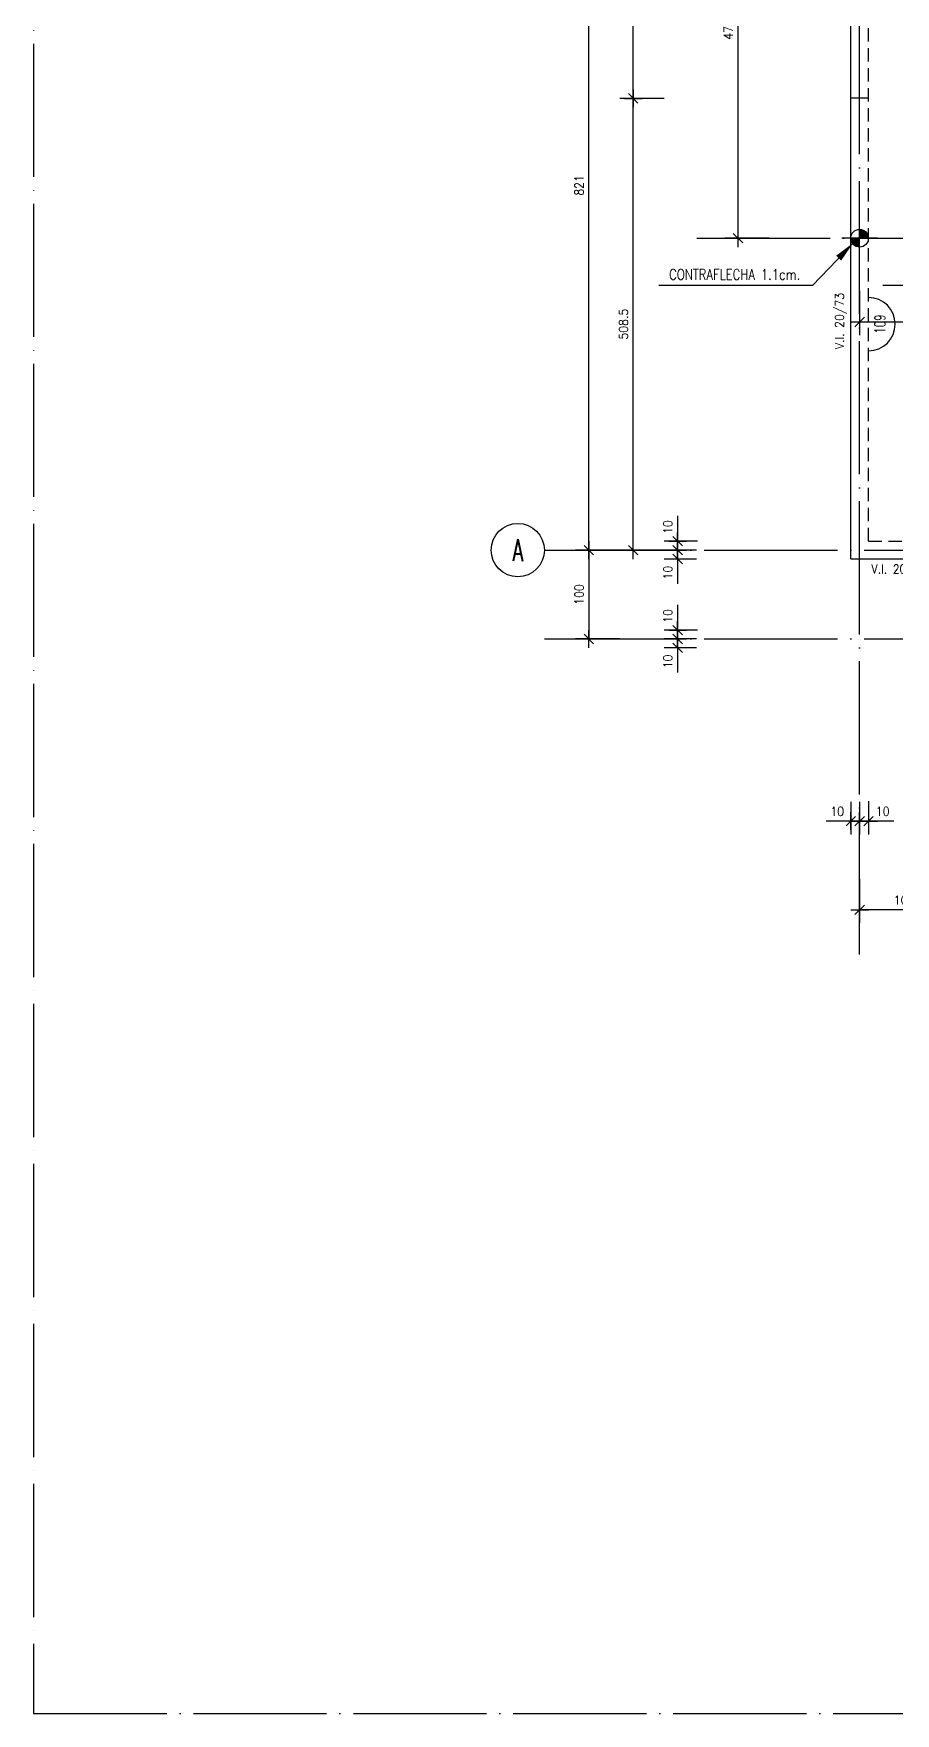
# Model space of a CAD drawing. Extents: x 2771 to 13802, y -1997 to 16878.
# Drawn here: x 2771 to 3742, y 3553 to 5444 of the extents above; entities that cross this region are included whole.
import ezdxf
from ezdxf.enums import TextEntityAlignment as Align

# ---------------------------------------------------------------- set-up
doc = ezdxf.new("R2010")
doc.units = 0
doc.header["$LTSCALE"] = 60
doc.header["$PDMODE"] = 1
doc.linetypes.add('EJES', pattern=[3, 2.5, -0.25, 0, -0.25])
doc.linetypes.add('HIDDEN', pattern=[0.375, 0.25, -0.125])
doc.layers.get('0').update_dxf_attribs({"linetype": 'CONTINUOUS'})
doc.layers.get('DEFPOINTS').update_dxf_attribs({"linetype": 'CONTINUOUS'})
for name, color, linetype in [('COTAS', 3, 'CONTINUOUS'), ('EJES', 1, 'EJES'), ('TEXTO', 3, 'CONTINUOUS'), ('TEXTOS', 2, 'CONTINUOUS'), ('TITULO', 6, 'CONTINUOUS'), ('VIGAS', 2, 'CONTINUOUS')]:
    doc.layers.add(name, color=color, linetype=linetype)
doc.layers.add('CROP', color=8, linetype='EJES', plot=False)
doc.styles.add('COTAS', font='romans.shx', dxfattribs={"width": 0.9})
doc.styles.add('ROMANS', font='romans.shx', dxfattribs={"width": 0.9, "height": 10})
doc.dimstyles.new('50', dxfattribs={"dimtxt": 10, "dimasz": 1, "dimexe": 15, "dimexo": 0, "dimgap": 6, "dimtad": 1, "dimdec": 8, "dimdsep": 46, "dimtxsty": 'COTAS', "dimblk": '$COTA$', "dimcen": 0.09, "dimdle": 10, "dimclrd": 256, "dimclre": 256, "dimclrt": 2, "dimadec": 0, "dimazin": 0, "dimtfac": 1, "dimtdec": 8, "dimtmove": 0, "dimatfit": 2, "dimfxl": 35, "dimfxlon": 1, "dimtolj": 1, "dimarcsym": 0})
doc.dimstyles.new('50$7', dxfattribs={"dimtxt": 10, "dimasz": 12, "dimexe": 15, "dimexo": 0, "dimgap": 6, "dimtad": 1, "dimdec": 8, "dimdsep": 46, "dimtxsty": 'COTAS', "dimblk": '$COTA$', "dimcen": 0.09, "dimdle": 10, "dimclrd": 256, "dimclre": 256, "dimclrt": 2, "dimadec": 0, "dimazin": 0, "dimtfac": 1, "dimtdec": 8, "dimtmove": 0, "dimatfit": 2, "dimfxl": 35, "dimfxlon": 1, "dimtolj": 1, "dimarcsym": 0})

# ---------------------------------------------------------------- blocks, each defined once
blk = doc.blocks.new('*U7')
at = {"layer": 'CROP'}
blk.add_lwpolyline([(-1974.1, -573.4), (2937.5, -573.4), (2937.5, 3827.3), (-1974.1, 3827.3)], close=True, dxfattribs=at)
at = {"color": 2, "style": 'COTAS', "width": 0.9}
blk.add_attdef('ESCALA', (29.5, -27), '', height=12, dxfattribs=at)
at = {"layer": 'TITULO', "color": 7, "style": 'COTAS', "width": 0.9}
blk.add_attdef('TITULO', (25, 20), '', height=35, dxfattribs=at)
at = {"layer": 'TITULO', "color": 2, "style": 'COTAS', "width": 0.9}
blk.add_attdef('NV_LOSAS', text='', height=15, dxfattribs=at).set_placement((434.5, -56), align=Align.RIGHT)
blk.add_attdef('NIVEL', text='', height=15, dxfattribs=at).set_placement((522.8, -50), align=Align.MIDDLE)
blk.add_attdef('SIC', (602, -56), '', height=15, dxfattribs=at)
blk = doc.blocks.new('$EJE$')
at = {"color": 6}
blk.add_circle((0, 0), 30, dxfattribs=at)
at = {"color": 6, "style": 'COTAS', "width": 0.6}
blk.add_attdef('EJE', text='', height=25, dxfattribs=at).set_placement((0, 0), align=Align.MIDDLE)
blk = doc.blocks.new('$COTA$')
at = {"layer": 'COTAS'}
for p, q in [((0, -10), (0, 10)), ((5.303, 5.303), (-5.303, -5.303)), ((10, 0), (-10, 0))]:
    blk.add_line(p, q, dxfattribs=at)
blk = doc.blocks.new('*D15')
at = {"layer": 'COTAS', "lineweight": -2, "transparency": 16777216}
for p, q in [((3396.5, 5683.7), (3411.5, 5683.7)), ((3396.5, 4863.7), (3396.5, 5682.7)), ((3396.5, 4862.7), (3381.5, 4862.7))]:
    blk.add_line(p, q, dxfattribs=at)
at = {"layer": 'DEFPOINTS', "color": 0, "transparency": 16777216}
for p in [(3396.5, 5683.7), (3396.5, 5683.7), (3396.5, 4862.7)]:
    blk.add_point(p, dxfattribs=at)
at = {"layer": 'COTAS', "lineweight": -2, "transparency": 16777216}
for p, rotation in [((3396.5, 5683.7), 90), ((3396.5, 4862.7), 270)]:
    blk.add_blockref('$COTA$', p, dxfattribs=dict(at, rotation=rotation))
at = {"layer": 'COTAS', "color": 2, "transparency": 16777216, "insert": (3385.5, 5273.2), "char_height": 10, "attachment_point": 5, "rotation": 90, "style": 'COTAS'}
blk.add_mtext('\\A1;821', dxfattribs=at)
blk = doc.blocks.new('*D29')
at = {"layer": 'COTAS', "lineweight": -2, "transparency": 16777216}
for p, q in [((3431.5, 4862.7), (3381.5, 4862.7)), ((3396.5, 4861.7), (3396.5, 4763.7)), ((3431.5, 4762.7), (3381.5, 4762.7))]:
    blk.add_line(p, q, dxfattribs=at)
at = {"layer": 'DEFPOINTS', "color": 0, "transparency": 16777216}
for p in [(3467.6, 4862.7), (3396.5, 4762.7), (3467.6, 4762.7)]:
    blk.add_point(p, dxfattribs=at)
at = {"layer": 'COTAS', "lineweight": -2, "transparency": 16777216}
for p, rotation in [((3396.5, 4862.7), 90), ((3396.5, 4762.7), 270)]:
    blk.add_blockref('$COTA$', p, dxfattribs=dict(at, rotation=rotation))
at = {"layer": 'COTAS', "color": 2, "transparency": 16777216, "insert": (3385.5, 4812.7), "char_height": 10, "attachment_point": 5, "rotation": 90, "style": 'COTAS'}
blk.add_mtext('\\A1;100', dxfattribs=at)
blk = doc.blocks.new('*D30')
at = {"layer": 'COTAS', "lineweight": -2, "transparency": 16777216}
for p, q in [((3701.5, 4492.7), (3701.5, 4442.7)), ((3801.5, 4492.7), (3801.5, 4442.7)), ((3800.5, 4457.7), (3702.5, 4457.7))]:
    blk.add_line(p, q, dxfattribs=at)
at = {"layer": 'DEFPOINTS', "color": 0, "transparency": 16777216}
for p in [(3701.5, 4518.2), (3801.5, 4518.2), (3701.5, 4457.7)]:
    blk.add_point(p, dxfattribs=at)
at = {"layer": 'COTAS', "lineweight": -2, "transparency": 16777216, "rotation": 180}
blk.add_blockref('$COTA$', (3701.5, 4457.7), dxfattribs=at)
at = {"layer": 'COTAS', "lineweight": -2, "transparency": 16777216}
blk.add_blockref('$COTA$', (3801.5, 4457.7), dxfattribs=at)
at = {"layer": 'COTAS', "color": 2, "transparency": 16777216, "insert": (3751.5, 4468.7), "char_height": 10, "attachment_point": 5, "style": 'COTAS'}
blk.add_mtext('\\A1;100', dxfattribs=at)
blk = doc.blocks.new('*D76')
at = {"layer": 'COTAS', "lineweight": -2, "transparency": 16777216}
for p, q in [((3481.5, 5371.2), (3431.5, 5371.2)), ((3446.5, 4863.7), (3446.5, 5370.2)), ((3481.5, 4862.7), (3431.5, 4862.7))]:
    blk.add_line(p, q, dxfattribs=at)
at = {"layer": 'DEFPOINTS', "color": 0, "transparency": 16777216}
for p in [(3446.5, 5371.2), (3691.5, 5371.2), (3691.5, 4862.7)]:
    blk.add_point(p, dxfattribs=at)
at = {"layer": 'COTAS', "lineweight": -2, "transparency": 16777216}
for p, rotation in [((3446.5, 5371.2), 90), ((3446.5, 4862.7), 270)]:
    blk.add_blockref('$COTA$', p, dxfattribs=dict(at, rotation=rotation))
at = {"layer": 'COTAS', "color": 2, "transparency": 16777216, "insert": (3435.5, 5117), "char_height": 10, "attachment_point": 5, "rotation": 90, "style": 'COTAS'}
blk.add_mtext('\\A1;508.5', dxfattribs=at)
blk = doc.blocks.new('*D77')
at = {"layer": 'COTAS', "lineweight": -2, "transparency": 16777216}
for p, q in [((3481.5, 5683.7), (3431.5, 5683.7)), ((3446.5, 5372.2), (3446.5, 5682.7)), ((3481.5, 5371.2), (3431.5, 5371.2))]:
    blk.add_line(p, q, dxfattribs=at)
at = {"layer": 'DEFPOINTS', "color": 0, "transparency": 16777216}
for p in [(3446.5, 5683.7), (3691.5, 5683.7), (3691.5, 5371.2)]:
    blk.add_point(p, dxfattribs=at)
at = {"layer": 'COTAS', "lineweight": -2, "transparency": 16777216}
for p, rotation in [((3446.5, 5683.7), 90), ((3446.5, 5371.2), 270)]:
    blk.add_blockref('$COTA$', p, dxfattribs=dict(at, rotation=rotation))
at = {"layer": 'COTAS', "color": 2, "transparency": 16777216, "insert": (3435.5, 5527.5), "char_height": 10, "attachment_point": 5, "rotation": 90, "style": 'COTAS'}
blk.add_mtext('\\A1;312.5', dxfattribs=at)
blk = doc.blocks.new('*D89')
at = {"layer": 'COTAS', "lineweight": -2, "transparency": 16777216}
for p, q in [((3691.5, 4579.2), (3691.5, 4542.7)), ((3701.5, 4579.2), (3701.5, 4542.7)), ((3690.5, 4557.7), (3663.6, 4557.7)), ((3701.5, 4557.7), (3691.5, 4557.7)), ((3702.5, 4557.7), (3703.5, 4557.7))]:
    blk.add_line(p, q, dxfattribs=at)
at = {"layer": 'DEFPOINTS', "color": 0, "transparency": 16777216}
for p in [(3691.5, 4579.2), (3701.5, 4579.2), (3701.5, 4557.7)]:
    blk.add_point(p, dxfattribs=at)
at = {"layer": 'COTAS', "lineweight": -2, "transparency": 16777216}
blk.add_blockref('$COTA$', (3691.5, 4557.7), dxfattribs=at)
at = {"layer": 'COTAS', "lineweight": -2, "transparency": 16777216, "rotation": 180}
blk.add_blockref('$COTA$', (3701.5, 4557.7), dxfattribs=at)
at = {"layer": 'COTAS', "color": 2, "transparency": 16777216, "insert": (3676.2, 4568.7), "char_height": 10, "attachment_point": 5, "style": 'COTAS'}
blk.add_mtext('\\A1;10', dxfattribs=at)
blk = doc.blocks.new('*D90')
at = {"layer": 'COTAS', "lineweight": -2, "transparency": 16777216}
for p, q in [((3701.5, 4579.2), (3701.5, 4542.7)), ((3711.5, 4580.2), (3711.5, 4542.7)), ((3700.5, 4557.7), (3699.5, 4557.7)), ((3701.5, 4557.7), (3711.5, 4557.7)), ((3701.5, 4557.7), (3711.5, 4557.7)), ((3740, 4557.7), (3711.5, 4557.7)), ((3712.5, 4557.7), (3713.5, 4557.7))]:
    blk.add_line(p, q, dxfattribs=at)
at = {"layer": 'DEFPOINTS', "color": 0, "transparency": 16777216}
for p in [(3701.5, 4579.2), (3711.5, 4580.2), (3711.5, 4557.7)]:
    blk.add_point(p, dxfattribs=at)
at = {"layer": 'COTAS', "lineweight": -2, "transparency": 16777216}
blk.add_blockref('$COTA$', (3701.5, 4557.7), dxfattribs=at)
at = {"layer": 'COTAS', "lineweight": -2, "transparency": 16777216, "rotation": 180}
blk.add_blockref('$COTA$', (3711.5, 4557.7), dxfattribs=at)
at = {"layer": 'COTAS', "color": 2, "transparency": 16777216, "insert": (3727.4, 4568.7), "char_height": 10, "attachment_point": 5, "style": 'COTAS'}
blk.add_mtext('\\A1;10', dxfattribs=at)
blk = doc.blocks.new('*D107')
at = {"layer": 'COTAS', "lineweight": -2, "transparency": 16777216}
for p, q in [((3517.9, 4862.7), (3481.5, 4862.7)), ((3496.5, 4863.7), (3496.5, 4864.7)), ((3496.5, 4862.7), (3496.5, 4852.7)), ((3517.9, 4852.7), (3481.5, 4852.7)), ((3496.5, 4851.7), (3496.5, 4824.8))]:
    blk.add_line(p, q, dxfattribs=at)
at = {"layer": 'DEFPOINTS', "color": 0, "transparency": 16777216}
for p in [(3496.5, 4862.7), (3517.9, 4862.7), (3517.9, 4852.7)]:
    blk.add_point(p, dxfattribs=at)
at = {"layer": 'COTAS', "lineweight": -2, "transparency": 16777216}
for p, rotation in [((3496.5, 4862.7), 270), ((3496.5, 4852.7), 90)]:
    blk.add_blockref('$COTA$', p, dxfattribs=dict(at, rotation=rotation))
at = {"layer": 'COTAS', "color": 2, "transparency": 16777216, "insert": (3485.5, 4837.4), "char_height": 10, "attachment_point": 5, "rotation": 90, "style": 'COTAS'}
blk.add_mtext('\\A1;10', dxfattribs=at)
blk = doc.blocks.new('*D108')
at = {"layer": 'COTAS', "lineweight": -2, "transparency": 16777216}
for p, q in [((3496.5, 4901.3), (3496.5, 4872.7)), ((3519, 4872.7), (3481.5, 4872.7)), ((3517.9, 4862.7), (3481.5, 4862.7)), ((3496.5, 4873.7), (3496.5, 4874.7)), ((3496.5, 4862.7), (3496.5, 4872.7)), ((3496.5, 4862.7), (3496.5, 4872.7)), ((3496.5, 4861.7), (3496.5, 4860.7))]:
    blk.add_line(p, q, dxfattribs=at)
at = {"layer": 'DEFPOINTS', "color": 0, "transparency": 16777216}
for p in [(3496.5, 4872.7), (3517.9, 4862.7), (3519, 4872.7)]:
    blk.add_point(p, dxfattribs=at)
at = {"layer": 'COTAS', "lineweight": -2, "transparency": 16777216}
for p, rotation in [((3496.5, 4872.7), 270), ((3496.5, 4862.7), 90)]:
    blk.add_blockref('$COTA$', p, dxfattribs=dict(at, rotation=rotation))
at = {"layer": 'COTAS', "color": 2, "transparency": 16777216, "insert": (3485.5, 4888.6), "char_height": 10, "attachment_point": 5, "rotation": 90, "style": 'COTAS'}
blk.add_mtext('\\A1;10', dxfattribs=at)
blk = doc.blocks.new('*D109')
at = {"layer": 'COTAS', "lineweight": -2, "transparency": 16777216}
for p, q in [((3496.5, 4763.7), (3496.5, 4764.7)), ((3517.9, 4762.7), (3481.5, 4762.7)), ((3517.9, 4752.7), (3481.5, 4752.7)), ((3496.5, 4762.7), (3496.5, 4752.7)), ((3496.5, 4751.7), (3496.5, 4724.8))]:
    blk.add_line(p, q, dxfattribs=at)
at = {"layer": 'DEFPOINTS', "color": 0, "transparency": 16777216}
for p in [(3496.5, 4762.7), (3517.9, 4762.7), (3517.9, 4752.7)]:
    blk.add_point(p, dxfattribs=at)
at = {"layer": 'COTAS', "lineweight": -2, "transparency": 16777216}
for p, rotation in [((3496.5, 4762.7), 270), ((3496.5, 4752.7), 90)]:
    blk.add_blockref('$COTA$', p, dxfattribs=dict(at, rotation=rotation))
at = {"layer": 'COTAS', "color": 2, "transparency": 16777216, "insert": (3485.5, 4737.4), "char_height": 10, "attachment_point": 5, "rotation": 90, "style": 'COTAS'}
blk.add_mtext('\\A1;10', dxfattribs=at)
blk = doc.blocks.new('*D110')
at = {"layer": 'COTAS', "lineweight": -2, "transparency": 16777216}
for p, q in [((3496.5, 4801.3), (3496.5, 4772.7)), ((3519, 4772.7), (3481.5, 4772.7)), ((3496.5, 4773.7), (3496.5, 4774.7)), ((3496.5, 4762.7), (3496.5, 4772.7)), ((3496.5, 4762.7), (3496.5, 4772.7)), ((3517.9, 4762.7), (3481.5, 4762.7)), ((3496.5, 4761.7), (3496.5, 4760.7))]:
    blk.add_line(p, q, dxfattribs=at)
at = {"layer": 'DEFPOINTS', "color": 0, "transparency": 16777216}
for p in [(3496.5, 4772.7), (3519, 4772.7), (3517.9, 4762.7)]:
    blk.add_point(p, dxfattribs=at)
at = {"layer": 'COTAS', "lineweight": -2, "transparency": 16777216}
for p, rotation in [((3496.5, 4772.7), 270), ((3496.5, 4762.7), 90)]:
    blk.add_blockref('$COTA$', p, dxfattribs=dict(at, rotation=rotation))
at = {"layer": 'COTAS', "color": 2, "transparency": 16777216, "insert": (3485.5, 4788.6), "char_height": 10, "attachment_point": 5, "rotation": 90, "style": 'COTAS'}
blk.add_mtext('\\A1;10', dxfattribs=at)
blk = doc.blocks.new('$VIGA$')
at = {"color": 2}
blk.add_arc((0, 0), 30, 180, 0, dxfattribs=at)
at = {"color": 3, "style": 'COTAS', "width": 0.7}
blk.add_attdef('NUMERO', text='', height=12, rotation=360, dxfattribs=at).set_placement((0.1, -12.8), align=Align.MIDDLE)
blk = doc.blocks.new('*U255')
at = {"layer": 'TEXTO', "linetype": 'Continuous'}
for points in [[(-0.1, 0), (0, 0), (-0.071, 0.071)], [(0, 0.1), (-0.071, 0.071), (0, 0)], [(0.1, 0), (0, 0), (0.071, -0.071)], [(0, -0.1), (0.071, -0.071), (0, 0)]]:
    blk.add_solid(points, dxfattribs=at)
blk = doc.blocks.new('PUNTO')
at = {"layer": 'TEXTO', "color": 3, "linetype": 'Continuous'}
for p, q in [((0, -0.2), (0, 0.2)), ((-0.2, 0), (0.2, 0))]:
    blk.add_line(p, q, dxfattribs=at)
blk.add_circle((0, 0), 0.1, dxfattribs=at)
blk.add_blockref('*U255', (0, 0), dxfattribs=at)
blk = doc.blocks.new('*D256')
at = {"layer": 'COTAS', "lineweight": -2, "transparency": 16777216}
for p, q in [((3599.5, 5683.7), (3549.5, 5683.7)), ((3564.5, 5214.7), (3564.5, 5682.7)), ((3599.5, 5213.7), (3549.5, 5213.7))]:
    blk.add_line(p, q, dxfattribs=at)
at = {"layer": 'DEFPOINTS', "color": 0, "transparency": 16777216}
for p in [(3564.5, 5683.7), (3691.5, 5683.7), (3691.5, 5213.7)]:
    blk.add_point(p, dxfattribs=at)
at = {"layer": 'COTAS', "lineweight": -2, "transparency": 16777216}
for p, rotation in [((3564.5, 5683.7), 90), ((3564.5, 5213.7), 270)]:
    blk.add_blockref('$COTA$', p, dxfattribs=dict(at, rotation=rotation))
at = {"layer": 'COTAS', "color": 2, "transparency": 16777216, "insert": (3553.5, 5448.7), "char_height": 10, "attachment_point": 5, "rotation": 90, "style": 'COTAS'}
blk.add_mtext('\\A1;470', dxfattribs=at)
blk = doc.blocks.new('*D259')
at = {"layer": 'COTAS', "lineweight": -2, "transparency": 16777216}
for p, q in [((3701.5, 5154.5), (3701.5, 5104.5)), ((3936.5, 5154.5), (3936.5, 5104.5)), ((3702.5, 5119.5), (3935.5, 5119.5))]:
    blk.add_line(p, q, dxfattribs=at)
at = {"layer": 'DEFPOINTS', "color": 0, "transparency": 16777216}
for p in [(3701.5, 5154.8), (3936.5, 5154.8), (3936.5, 5119.5)]:
    blk.add_point(p, dxfattribs=at)
at = {"layer": 'COTAS', "lineweight": -2, "transparency": 16777216, "rotation": 180}
blk.add_blockref('$COTA$', (3701.5, 5119.5), dxfattribs=at)
at = {"layer": 'COTAS', "lineweight": -2, "transparency": 16777216}
blk.add_blockref('$COTA$', (3936.5, 5119.5), dxfattribs=at)
at = {"layer": 'COTAS', "color": 2, "transparency": 16777216, "insert": (3819, 5130.5), "char_height": 10, "attachment_point": 5, "style": 'COTAS'}
blk.add_mtext('\\A1;235', dxfattribs=at)

msp = doc.modelspace()

# ---------------------------------------------------------------- linework, layer by layer
at = {"layer": 'EJES'}
msp.add_line((3701.45585631, 5161.19325618), (3701.45585631, 5277.89920116), dxfattribs=at)
for points in [[(3701.45585631, 4407.70691493), (3701.45585631, 6873.70691493)], [(3518.23993313, 5213.70691493), (3973.85296361, 5213.70691493)], [(3346.45585631, 4862.70691493), (7579.24320587, 4862.70691493)], [(3346.45585631, 4762.70691493), (7516.35748718, 4762.70691493)]]:
    msp.add_lwpolyline(points, dxfattribs=at)
at = {"layer": 'VIGAS'}
for p, q in [((3691.45585631, 4852.70691493), (3691.45585631, 6428.70691493)), ((3711.45585631, 5371.20691493), (3691.45585631, 5371.20691493)), ((3691.45585631, 4852.70691493), (3791.45585631, 4852.70691493))]:
    msp.add_line(p, q, dxfattribs=at)
at = {"layer": 'VIGAS', "linetype": 'HIDDEN'}
for q in [(3711.45585631, 6408.70691493), (3791.45585631, 4872.70691493)]:
    msp.add_line((3711.45585631, 4872.70691493), q, dxfattribs=at)

# ---------------------------------------------------------------- block references
msp.add_blockref('*U7', (4745.17327493, 4126.80253923))
at = {"rotation": 90}
msp.add_blockref('$VIGA$', (3711.45585631, 5117.00239647), dxfattribs=at).add_auto_attribs({'NUMERO': '109'})
msp.add_blockref('$EJE$', (3316.45585631, 4862.70691493)).add_auto_attribs({'EJE': 'A'})
at = {"layer": 'TEXTO', "color": 3, "xscale": 100, "yscale": 100, "zscale": 100, "rotation": 90}
msp.add_blockref('PUNTO', (3701.45585631, 5213.70691493), dxfattribs=at)

# ---------------------------------------------------------------- texts
at = {"layer": 'TEXTOS', "style": 'ROMANS'}
for s, height, width, p in [('CONTRAFLECHA 1.1cm.', 12, 0.8, (3560.77780051, 5172.93319556)), ('V.I. 20/73', 10, 0.9, (3746.45585631, 4840.70691493))]:
    msp.add_text(s, height=height, dxfattribs=dict(at, width=width)).set_placement(p, align=Align.MIDDLE)
at = {"layer": 'TEXTOS', "style": 'ROMANS', "width": 0.9}
msp.add_text('V.I. 20/73', height=10, rotation=90, dxfattribs=at).set_placement((3679.45585631, 5120.56642786), align=Align.MIDDLE)

# ---------------------------------------------------------------- dimensions: what is measured, and where the dimension line sits
at = {"layer": 'COTAS'}
for base, p1, p2, picture, middle in [((3396.4558563143, 5683.7069149326), (3396.4558563143, 4862.7069149326), (3396.4558563143, 5683.7069149326), '*D15', (3385.4558563143, 5273.2069149326)), ((3446.4558563143, 5371.2069149326), (3691.4558563143, 4862.7069149326), (3691.4558563143, 5371.2069149326), '*D76', (3435.4558563143, 5116.9569149326)), ((3396.4558563143, 4762.7069149326), (3467.6355165341, 4862.7069149326), (3467.6355165341, 4762.7069149326), '*D29', (3385.4558563143, 4812.7069149326))]:
    dim = msp.add_linear_dim(base=base, p1=p1, p2=p2, angle=90, dimstyle='50', dxfattribs=at)
    dim.commit()
    dim.dimension.update_dxf_attribs({"geometry": picture, "text_midpoint": middle})
for base, p1, picture, middle in [((3446.4558563143, 5683.7069149326), (3691.4558563143, 5371.2069149326), '*D77', (3435.4558563143, 5527.4569149326)), ((3564.5221778321, 5683.7069149326), (3691.4558563143, 5213.7069149326), '*D256', (3553.5221778321, 5448.7069149326))]:
    dim = msp.add_linear_dim(base=base, p1=p1, p2=(3691.4558563143, 5683.7069149326), angle=90, dimstyle='50', override={"dimtmove": 1}, dxfattribs=at)
    dim.commit()
    dim.dimension.update_dxf_attribs({"geometry": picture, "text_midpoint": middle})
for base, p1, p2, picture, middle in [((3936.4558563143, 5119.5157317043), (3701.4558563143, 5154.8013424604), (3936.4558563143, 5154.8013424604), '*D259', (3818.9558563143, 5130.5157317043)), ((3701.4558563143, 4457.7069149326), (3801.4558563143, 4518.1689421017), (3701.4558563143, 4518.1689421017), '*D30', (3751.4558563143, 4468.7069149326))]:
    dim = msp.add_linear_dim(base=base, p1=p1, p2=p2, dimstyle='50', dxfattribs=at)
    dim.commit()
    dim.dimension.update_dxf_attribs({"geometry": picture, "text_midpoint": middle})
for base, p1, p2, picture, middle in [((3496.4558563143, 4872.7069149326), (3517.912354856, 4862.7069149326), (3518.9985849121, 4872.7069149326), '*D108', (3496.4558563143, 4888.6098711581)), ((3496.4558563143, 4772.7069149326), (3517.912354856, 4762.7069149326), (3518.9985849121, 4772.7069149326), '*D110', (3496.4558563143, 4788.6098711581))]:
    dim = msp.add_linear_dim(base=base, p1=p1, p2=p2, angle=90, dimstyle='50', override={"dimtmove": 1}, dxfattribs=at)
    dim.commit()
    dim.dimension.update_dxf_attribs({"geometry": picture, "text_midpoint": middle, "dimtype": 160})
for base, p1, p2, picture, middle in [((3496.4558563143, 4862.7069149326), (3517.912354856, 4852.7069149326), (3517.912354856, 4862.7069149326), '*D107', (3496.4558563143, 4837.4441754969)), ((3496.4558563143, 4762.7069149326), (3517.912354856, 4752.7069149326), (3517.912354856, 4762.7069149326), '*D109', (3496.4558563143, 4737.4441754969))]:
    dim = msp.add_linear_dim(base=base, p1=p1, p2=p2, angle=90, dimstyle='50', dxfattribs=at)
    dim.commit()
    dim.dimension.update_dxf_attribs({"geometry": picture, "text_midpoint": middle, "dimtype": 160})
dim = msp.add_linear_dim(base=(3701.4558563143, 4557.7069149326), p1=(3691.4558563143, 4579.1634134742), p2=(3701.4558563143, 4579.1634134742), dimstyle='50', dxfattribs=at)
dim.commit()
dim.dimension.update_dxf_attribs({"geometry": '*D89', "text_midpoint": (3676.1931168787, 4557.7069149326), "dimtype": 160})
dim = msp.add_linear_dim(base=(3711.4558563143, 4557.7069149326), p1=(3701.4558563143, 4579.1634134742), p2=(3711.4558563143, 4580.2496435303), dimstyle='50', override={"dimtmove": 1}, dxfattribs=at)
dim.commit()
dim.dimension.update_dxf_attribs({"geometry": '*D90', "text_midpoint": (3727.3588125399, 4557.7069149326), "dimtype": 160})

# ---------------------------------------------------------------- leaders
for points in [[(3694.3847885, 5208.61762085), (3648.23121892, 5160.42276138), (3475.1674539, 5160.42276138)], [(3929.3847885, 5208.61762085), (3903.21071712, 5160.42276138), (3727.7474718, 5160.42276138)]]:
    msp.add_leader(points, dimstyle='50$7', override={"dimasz": 24, "dimtad": 0}, dxfattribs=at)

doc.saveas('drawing.dxf')
